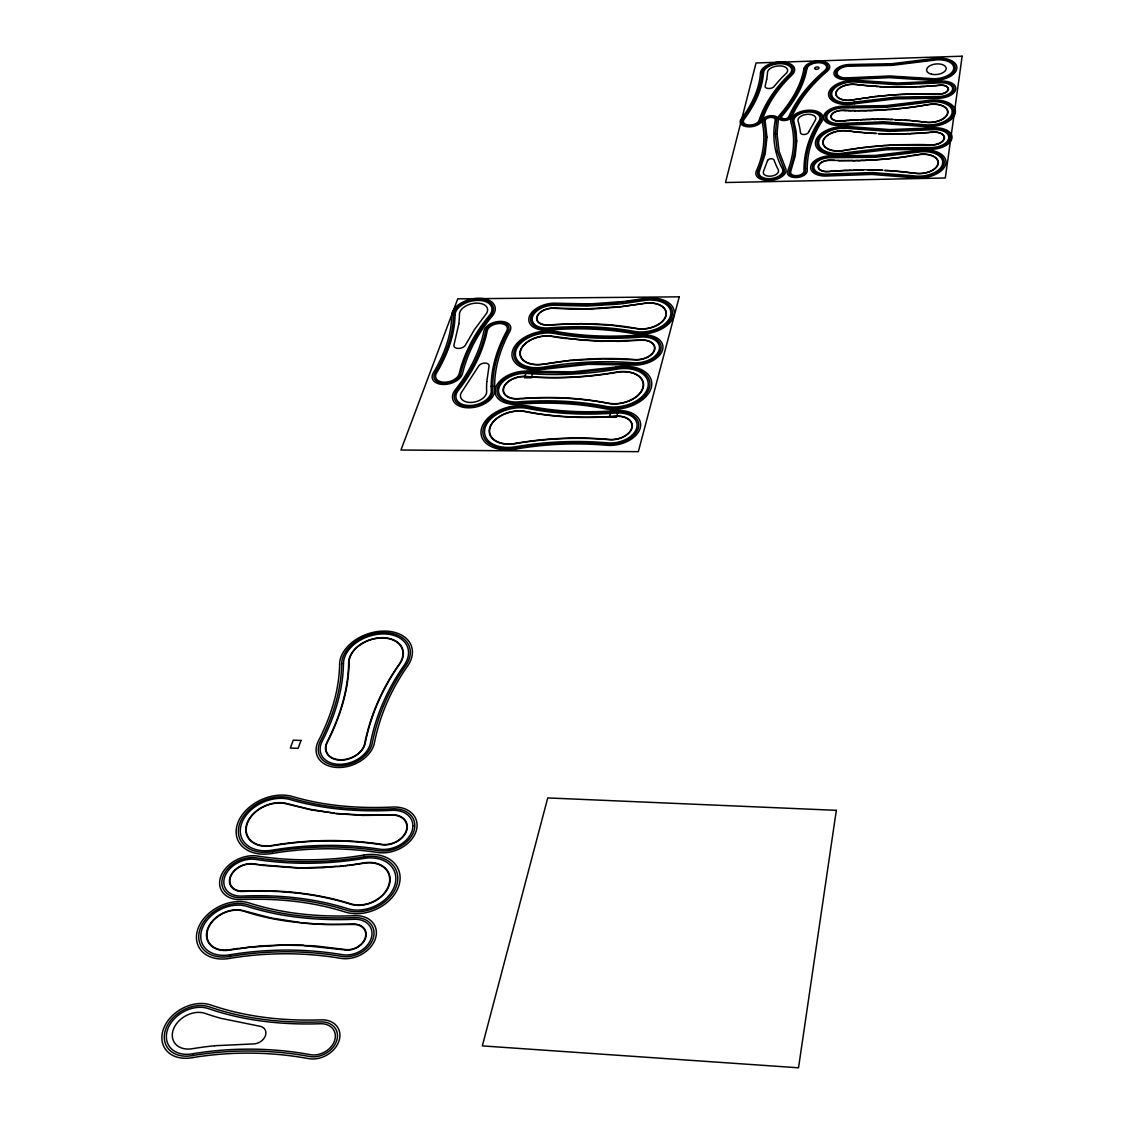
<?xml version="1.0" encoding="UTF-8"?>
<svg xmlns="http://www.w3.org/2000/svg" width="1124" height="1124" viewBox="0 0 1124 1124"><rect width="100%" height="100%" fill="white"/><g stroke="black" fill="none" stroke-linecap="round" stroke-linejoin="round"><path stroke-width="1.5" d="M853.622 99.881L852.723 100.05A14.738 7.994 -7.3 0 1 835.849 92.758A14.738 7.994 -7.3 0 1 855.8 84.356L857.303 84.539M844.981 150.391L843.59 150.63A18.125 10.102 -7.4 0 1 822.909 141.301A18.125 10.102 -7.4 0 1 847.468 130.805L852.54 131.452M544.227 363.895L543.58 364.007A22.41 13.699 -12.7 0 1 520.721 350.407A22.41 13.699 -12.7 0 1 552.418 336.526L561.677 338.085M854.479 99.558L869.386 97.465M642.703 303.522L622.134 306.473M845.627 150.082L851.261 149.366M544.915 364.007C574.603 358.837 604.867 357.179 634.962 359.568A15.315 9.47 -10.9 0 0 646.637 357.446L647.129 357.207A15.315 9.47 -10.9 0 0 654.21 350.098L654.421 349.269A15.315 9.47 -10.9 0 0 652.665 343.719L652.356 343.424A15.315 9.47 -10.9 0 0 640.329 340.221L623.581 341.204M847.074 150.04L843.534 150.447A17.773 9.905 -7.4 0 1 823.246 141.287A17.773 9.905 -7.4 0 1 847.341 131.002L855.603 131.803M847.721 149.731L853.355 149.042M912.772 155.702L918.378 154.761A16.705 9.456 -6.1 0 1 937.95 163.528A16.705 9.456 -6.1 0 1 915.526 173.194L895.421 171.171M922.059 105.768L928.424 104.701A16.27 8.95 -6.1 0 1 947.546 112.878A16.27 8.95 -6.1 0 1 925.755 122.137L913.124 120.928M860.858 98.687L852.68 99.867A14.415 7.812 -7.3 0 1 836.172 92.744A14.415 7.812 -7.3 0 1 855.687 84.539L859.565 84.806M921.146 105.923L911.1 107.37M910.904 155.997L900.577 157.472M851.922 149.056L856.629 148.565M861.729 98.378L869.92 97.395M854.029 148.747L857.57 148.438M238.316 948.375L229.732 949.71A25.135 18.434 -26.8 0 1 208.081 928.846A25.135 18.434 -26.8 0 1 243.936 911.241C279.103 922.888 316.308 925.277 353.105 924.069A16.157 12.28 -24.5 0 1 365.623 937.964A16.157 12.28 -24.5 0 1 344.689 949.878L304.154 945.579M857.176 148.284L867.222 147.216M239.229 948.628L260.164 945.944L286.114 944.82M858.034 148.368L861.785 147.876M869.906 97.212L872.646 97.043M870.44 97.142L873.193 96.973M910.609 107.244L909.457 107.581M910.004 107.511L928.368 104.518A16.607 9.133 -6.1 0 1 947.883 112.878A16.607 9.133 -6.1 0 1 925.642 122.333L921.483 121.814M626.967 301.063L642.97 298.633A29.013 17.619 -10.7 0 1 673.838 315.9A29.013 17.619 -10.7 0 1 633.107 333.561C605.091 328.475 576.415 327.829 548.076 330.063A21.609 12.982 -12.4 0 1 529.249 316.813A21.609 12.982 -12.4 0 1 556.787 303.227L589.959 303.916L623.651 301.471M900.057 157.346L897.191 157.894M349.171 865.41L363.979 863.232A26.639 19.937 -22.9 0 1 388.735 885.234A26.639 19.937 -22.9 0 1 350.632 903.794C316.013 892.892 279.356 889.491 243.206 891.079A17.324 12.547 -25.3 0 1 230.645 876.734A17.324 12.547 -25.3 0 1 253.209 864.216L298.422 867.756M909.499 107.384L908.361 107.721M862.038 147.637L867.925 147.132M898.891 157.683L918.308 154.564A17.057 9.652 -6.1 0 1 938.301 163.528A17.057 9.652 -6.1 0 1 915.4 173.391L906.871 172.295M626.012 301.19L624.593 301.358M908.937 107.454L905.621 108.045M873.165 96.79L877.704 96.271M907.827 107.595L903.26 108.311M898.357 157.557L892.526 158.428M624.593 303.438L643.265 300.656A25.571 15.525 -10.7 0 1 670.48 315.872A25.571 15.525 -10.7 0 1 634.596 331.454C606.201 326.311 577.118 325.651 548.386 327.913A18.195 10.931 -12.4 0 1 532.523 316.771A18.195 10.931 -12.4 0 1 555.734 305.321L586.939 306.079L618.818 304.098M873.713 96.734L875.905 96.467M347.962 865.199L339.308 866.506M623.637 303.55L619.788 303.986M896.643 157.767L886.344 159.046M345.461 865.859L363.979 862.867A27.117 20.288 -22.9 0 1 389.171 885.262A27.117 20.288 -22.9 0 1 350.393 904.16C315.816 893.271 279.216 889.871 243.107 891.458A17.801 12.884 -25.3 0 1 230.209 876.706A17.801 12.884 -25.3 0 1 253.392 863.85L258.45 864.609M876.523 96.58L879.488 96.074M903.935 108.045L902.67 108.382M621.151 306.585L587.402 308.847L554.343 308.088A13.699 8.233 -12.4 0 0 536.865 316.701A13.699 8.233 -12.4 0 0 548.807 325.103C578.115 322.813 607.719 323.066 636.718 328.433A20.654 12.533 -10.7 0 0 665.689 315.844A20.654 12.533 -10.7 0 0 643.715 303.564L618.903 307.063L594.441 308.861M868.206 146.907L882.242 145.811M867.644 146.977L878.406 146.106M344.281 865.62L337.453 866.688M878.308 96.383L881.286 95.877M902.825 108.171L896.657 108.986M251.172 946.787L229.703 950.089A25.613 18.785 -26.8 0 1 207.645 928.831A25.613 18.785 -26.8 0 1 244.189 910.89L271.179 917.999L300.024 922.481M901.462 108.508L900.254 108.635M892.063 158.273L885.726 159.102M880.106 96.186L883.085 95.695M251.917 947.096L287.21 944.82L303.438 945.144M881.904 96.004L884.883 95.526M899.874 108.48L896.053 109.042M570.753 360.312L543.594 364.246A22.789 13.924 -12.7 0 1 520.37 350.407A22.789 13.924 -12.7 0 1 552.587 336.301L583.117 340.249L616.121 341.176M883.689 95.821L888.227 95.231M571.399 360.481L602.871 358.781L634.849 359.806A15.694 9.695 -10.9 0 0 654.66 349.845A15.694 9.695 -10.9 0 0 640.357 339.996L601.228 341.373L562.351 338.183M338.113 866.253L322.012 867.77L300.038 868.149M896.179 108.845L889.941 109.562M885.487 95.652L890.292 95.062M841.286 120.9L840.569 121.153A9.779 5.367 -7.4 0 1 830.889 116.011A9.779 5.367 -7.4 0 1 842.747 110.278M885.108 159.158L886.007 158.877M894.76 109.169L890.63 109.506M841.286 121.083L844.152 120.647M885.248 158.948L869.569 160.24M336.273 866.435L298.858 868.135L259.869 865.185M841.988 121.027L847.735 120.366M931.15 132.407L932.611 132.281A11.226 6.252 -6 0 1 944.104 138.266A11.226 6.252 -6 0 1 930.742 144.856L925.895 144.673M884.49 159.215L874.613 159.959M828.824 171.565L833.235 171.003M935.477 85.705L939.931 85.312A7.98 4.327 -6 0 1 948.122 89.4A7.98 4.327 -6 0 1 938.638 94.009L934.985 94.093M930.419 132.281L921.68 133.124M934.578 85.789L939.917 85.129A8.318 4.51 -6 0 1 948.459 89.4A8.318 4.51 -6 0 1 938.568 94.205L935.589 94.107M888.915 95.357L893.721 94.795M879.052 145.867L888.958 145.361M934.831 85.579L929.253 86.183M844.855 120.788L850.601 120.17M933.819 85.663L926.583 86.365M927.511 132.716L932.597 132.084A11.563 6.449 -6 0 1 944.455 138.252A11.563 6.449 -6 0 1 930.672 145.052L890.447 145.08M832.505 171.059L828.079 171.635A10.046 5.676 -7.6 0 1 818.202 166.141A10.046 5.676 -7.6 0 1 830.397 160.156L834.514 160.31M890.967 95.189L897.177 94.571M890.194 109.351L880.204 110.194M889.379 109.421L875.259 110.433M926.78 132.576L917.943 133.363M833.235 171.213L836.916 170.736M833.966 171.157L845.979 170.216M848.437 120.507L853.214 119.987M882.958 145.558L889.899 145.305M521.255 398.416L518.515 398.613A17.071 10.608 -13.3 0 1 503.861 387.639A17.071 10.608 -13.3 0 1 525.723 376.666C556.113 379.055 586.784 377.552 616.809 372.325A24.686 15.511 -11.5 0 1 642.788 387.766A24.686 15.511 -11.5 0 1 608.028 403.123C578.607 397.46 548.287 396.126 518.473 398.865A17.45 10.847 -13.3 0 1 503.496 387.654A17.45 10.847 -13.3 0 1 525.849 376.428C556.183 378.802 586.798 377.313 616.781 372.086A25.065 15.75 -11.5 0 1 643.153 387.78A25.065 15.75 -11.5 0 1 607.873 403.361C579.619 397.812 550.62 396.73 521.929 398.613M894.395 94.936L899.298 94.444M928.747 86.028L922.818 86.576M851.304 120.31L853.819 119.959M837.633 170.89L863.429 169.977M920.963 132.983L915.526 133.489M925.698 86.422L923.394 86.548M897.865 94.711L901.42 94.318M853.804 120.142L858.581 119.692M874.051 159.791L868.838 160.282M854.395 120.113L859.172 119.664M899.987 94.585L903.541 94.219M917.339 133.194L913.11 133.601M889.604 145.122L896.446 144.996M922.481 86.422L921.09 86.674M923.085 86.379L921.666 86.646M920.514 86.703L921.287 86.478M902.108 94.472L911.901 93.91M879.558 110.04L871.1 110.574M920.696 86.506L918.8 86.787M914.936 133.32L909.583 133.756M869.007 160.072L863.766 160.493M920.092 86.534L918.224 86.801M859.748 119.818L863.822 119.467M868.178 160.114L863.035 160.521M904.23 94.374L913.264 93.868M860.338 119.79L867.784 119.341M846.555 170.398L851.36 170.202M912.519 133.433L909.007 133.77M917.718 86.646L915.793 86.913M917.114 86.674L912.955 87.012M874.753 110.264L870.426 110.602M915.329 86.745L909.414 87.096M897.022 144.771L919.643 144.518M593.486 308.889L572.158 309.1M864.356 119.636L873.137 119.228M909.035 133.573L903.289 133.939M622.893 341.232L616.64 341.401M908.459 133.601L902.712 133.953M863.246 160.325L858.792 160.648M862.431 160.339L858.104 160.662M912.351 86.843L906.59 87.152M869.737 110.616L870.805 110.405M853.102 170.145L858.905 170.019M869.063 110.63L870.018 110.419M912.548 94.079L914.627 93.84M869.231 110.447L865.663 110.714M868.318 119.509L873.769 119.214M868.445 110.461L864.988 110.728M913.91 94.037L915.99 93.812M858.385 160.465L853.917 160.732M908.782 86.927L905.888 87.166M902.741 133.756L898.329 134.009M857.584 160.479L853.228 160.746M915.273 94.009L917.367 93.784M902.179 133.77L893.903 134.037M916.636 93.98L918.73 93.77M865.297 110.531L862.951 110.742M906.113 86.984L891.248 87.11M864.553 110.545L857.795 110.77M905.227 86.998L890.573 87.096M917.999 93.966L920.668 93.756M873.727 119.411L878.181 119.186M859.481 169.808L869.274 169.794M874.36 119.397L878.799 119.186M853.538 160.549L839.08 160.648M919.334 93.952L922.607 93.742M862.333 110.574L855.884 110.77M852.779 160.549L846.695 160.563M897.739 133.826L891.346 134.023M921.273 93.938L930.869 93.812M286.859 945.214L313.933 945.762L344.871 949.485A15.68 11.9 -24.5 0 0 365.174 937.936A15.68 11.9 -24.5 0 0 353.034 924.448L326.466 924.645L301.415 923.029M923.211 93.938L931.459 93.826M878.757 119.369L881.989 119.186M879.375 119.369L884.588 119.214M893.313 133.84L889.393 134.009M582.232 323.6L548.835 324.864A13.333 8.008 -12.4 0 1 537.216 316.701A13.333 8.008 -12.4 0 1 554.23 308.313L571.273 309.086M855.252 110.756L856.418 110.574M854.605 110.756L855.687 110.574M845.936 160.563L837.816 160.62M867.939 169.977L882.284 170.145M582.822 323.838L610.571 325.173L636.563 328.658A21.019 12.757 -10.7 0 0 666.04 315.858A21.019 12.757 -10.7 0 0 643.673 303.354M854.942 110.574L850.292 110.7M882.579 119.383L886.541 119.256M890.756 133.826L884.841 133.911M854.212 110.559L849.112 110.672M869.892 170.005L882.86 170.174M888.803 133.798L882.242 133.84M885.178 119.425L889.126 119.313M920.331 144.532L925.192 144.645M931.403 94.009L934.451 93.882M932.007 94.023L935.056 93.896M850.109 110.503L848.522 110.658M887.117 119.453L892.779 119.425M890.84 86.913L888.578 87.04M847.946 110.644L848.761 110.475M848.086 110.461L845.599 110.574M884.251 133.7L878.757 133.714M838.644 160.437L830.327 160.353A9.695 5.479 -7.6 0 0 818.539 166.127A9.695 5.479 -7.6 0 0 828.093 171.438M889.927 86.885L880.471 86.717M847.426 110.433L845.009 110.559M889.716 119.523L893.355 119.453M888.129 86.843L879.488 86.66M844.419 110.531L845.417 110.377M844.742 110.363L843.253 110.489M881.666 133.63L878.181 133.7M844.082 110.335L842.663 110.475A9.442 5.184 -7.4 0 0 831.226 115.997A9.442 5.184 -7.4 0 0 840.569 120.971M894.423 119.678L901.827 119.861M894.985 119.706L902.389 119.889M876.565 133.419L870.327 133.278M875.989 133.391L867.04 133.054M884.532 170.455L894.381 170.876M880.317 86.52L878.996 86.632M885.122 170.483L894.943 170.932M878.603 86.422L876.565 86.492M878.041 86.393L876.074 86.464M875.821 86.253L871.592 85.958M876.341 86.281L864.82 85.55M903.401 120.156L910.061 120.451M869.864 133.039L866.492 133.011M903.963 120.198L911.114 120.549M866.59 132.815L863.78 132.787M866.042 132.773L856.516 132.098M894.859 171.129L905.902 171.972M870.018 85.831L860.225 85.073M911.016 120.732L912.168 120.633M862.839 132.506L853.439 131.761M912.07 120.83L920.556 121.504M864.103 85.298L857.949 84.806M335.893 813.636L362.771 815.42L391.138 815.083A18.968 13.994 -21.2 0 1 403.249 818.792L403.642 819.157A18.968 13.994 -21.2 0 1 406.396 830.074L405.975 831.353A18.968 13.994 -21.2 0 1 399.399 839.628L398.879 840.007A18.968 13.994 -21.2 0 1 381.64 844.335C345.391 838.855 308.285 839.361 272.149 845.459A27.931 20.007 -23.6 0 1 247.392 823.316A27.931 20.007 -23.6 0 1 287.365 804.082L312.008 810.081L334.474 813.102M332.212 813.214L363.15 815.069L391.208 814.731A19.431 14.345 -21.2 0 1 406.663 830.678A19.431 14.345 -21.2 0 1 381.472 844.686C345.279 839.235 308.215 839.712 272.134 845.81A28.395 20.33 -23.6 0 1 246.971 823.302A28.395 20.33 -23.6 0 1 287.603 803.758L308.974 809.097L330.962 812.694M412.873 825.831L412.859 826.407A25.164 18.574 -21.2 0 1 385.49 849.365L384.647 849.407A25.164 18.574 -21.2 0 1 379.392 849.126C343.832 843.745 307.414 844.208 271.952 850.194A34.099 24.419 -23.6 0 1 241.73 823.161A34.099 24.419 -23.6 0 1 290.498 799.656C323.333 809.35 357.924 811.978 391.995 810.348A25.164 18.574 -21.2 0 1 397.179 810.559L397.966 810.685A25.164 18.574 -21.2 0 1 412.873 825.831M805.501 168.853L805.515 170.918A8.29 4.693 -8 0 1 796.396 176.552A8.29 4.693 -8 0 1 789.259 171.466C795.328 155.885 797.45 138.252 792.532 122.052A14.654 8.051 -7.9 0 1 808.409 111.164A14.654 8.051 -7.9 0 1 820.478 120.985C811.205 135.133 805.501 151.838 805.501 168.853M807.229 168.684L807.243 170.75A10.032 5.676 -8 0 1 796.214 177.55A10.032 5.676 -8 0 1 787.573 171.41C793.614 155.941 795.75 138.463 790.875 122.361A16.34 8.992 -7.9 0 1 808.592 110.222A16.34 8.992 -7.9 0 1 822.051 121.167C812.849 135.231 807.215 151.81 807.229 168.684M494.616 385.841L494.686 390.267A21.539 13.333 -14.2 0 1 468.385 407.815A21.539 13.333 -14.2 0 1 455.262 389.859C468.891 372.606 479.541 352.599 483.938 330.92A13.727 8.247 -13.4 0 1 500.531 321.394A13.727 8.247 -13.4 0 1 509.973 331.032C500.84 347.808 494.715 366.607 494.616 385.841M766.99 137.269L765.135 154.086L759.431 171.115A12.013 6.8 -8.4 0 0 771.036 178.59A12.013 6.8 -8.4 0 0 782.388 168.712C774.45 153.96 772.019 136.468 775.251 120.057A5.1 2.796 -8.5 0 0 770.179 117.458A5.1 2.796 -8.5 0 0 765.191 121.139L766.99 137.269M775.335 134.051L777.401 151.585L783.821 168.333A13.516 7.643 -8.4 0 1 771.05 179.447A13.516 7.643 -8.4 0 1 757.998 171.045C765.051 155.646 767.58 137.985 763.758 121.392A6.561 3.597 -8.5 0 1 770.165 116.657A6.561 3.597 -8.5 0 1 776.698 120.001L775.335 134.051M777.021 133.77L779.157 151.557L785.479 167.898A15.244 8.627 -8.4 0 1 771.064 180.444A15.244 8.627 -8.4 0 1 756.34 170.946C763.365 155.688 765.865 138.14 762.1 121.673A8.247 4.524 -8.5 0 1 770.165 115.73A8.247 4.524 -8.5 0 1 778.356 119.931L777.021 133.77M796.733 140.978L795.23 155.983L790.706 171.522A6.786 3.85 -8 0 0 796.565 175.667A6.786 3.85 -8 0 0 804.011 171.073C803.59 153.257 809.378 135.639 819.115 120.816A13.179 7.25 -7.9 0 0 808.254 111.979A13.179 7.25 -7.9 0 0 793.966 121.785L796.031 131.115L796.733 140.978M491.16 386.347L491.23 390.843A18.012 11.142 -14.2 0 1 469.228 405.497A18.012 11.142 -14.2 0 1 458.241 390.492C472.052 372.985 482.842 352.683 487.268 330.695A10.313 6.196 -13.4 0 1 499.73 323.515A10.313 6.196 -13.4 0 1 506.812 330.765C497.539 347.78 491.286 366.846 491.16 386.347M492.762 386.122L492.832 390.576A19.642 12.153 -14.2 0 1 468.834 406.579A19.642 12.153 -14.2 0 1 456.85 390.197C470.577 372.803 481.311 352.641 485.723 330.807A11.9 7.151 -13.4 0 1 500.096 322.532A11.9 7.151 -13.4 0 1 508.287 330.892C499.07 347.794 492.874 366.733 492.762 386.122M349.044 662.542C348.735 690.375 339.912 717.477 327.421 742.135A20.162 14.261 -20.7 0 0 340.08 759.768A20.162 14.261 -20.7 0 0 364.696 743.54C370.358 714.962 382.483 687.79 399.287 664.031A27.721 19.052 -18.7 0 0 383.115 637.996A27.721 19.052 -18.7 0 0 349.044 662.542M348.623 662.612C348.314 690.403 339.49 717.463 327.028 742.079A20.597 14.57 -20.7 0 0 339.968 760.119A20.597 14.57 -20.7 0 0 365.131 743.526C370.765 714.976 382.877 687.846 399.652 664.115A28.156 19.347 -18.7 0 0 383.228 637.701A28.156 19.347 -18.7 0 0 348.623 662.612M343.48 663.497C343.115 690.754 334.404 717.295 322.124 741.404A26.105 18.476 -20.7 0 0 338.521 764.292A26.105 18.476 -20.7 0 0 370.4 743.245C375.88 715.229 387.696 688.591 404.134 665.296A33.439 22.986 -18.7 0 0 384.591 633.936A33.439 22.986 -18.7 0 0 343.48 663.497M453.52 315.099C453.253 335.753 445.441 355.563 434.988 373.098A13.741 8.388 -14.5 0 0 443.727 383.256A13.741 8.388 -14.5 0 0 460.728 373.674C465.842 352.276 476.702 332.507 490.767 315.675A20.372 12.083 -13.7 0 0 478.838 299.406A20.372 12.083 -13.7 0 0 453.52 315.099M455.051 314.861C454.798 335.655 446.959 355.591 436.449 373.252A12.125 7.404 -14.5 0 0 444.163 382.216A12.125 7.404 -14.5 0 0 459.154 373.772C464.324 352.219 475.269 332.339 489.432 315.394A18.813 11.156 -13.7 0 0 478.431 300.375A18.813 11.156 -13.7 0 0 455.051 314.861M341.682 663.806C341.289 690.881 332.62 717.224 320.41 741.18A28.044 19.839 -20.7 0 0 338.015 765.767A28.044 19.839 -20.7 0 0 372.255 743.147C377.678 715.314 389.396 688.843 405.708 665.703A35.294 24.264 -18.7 0 0 385.068 632.615A35.294 24.264 -18.7 0 0 341.682 663.806M451.75 315.38C451.455 335.865 443.699 355.521 433.302 372.929A15.61 9.526 -14.5 0 0 443.235 384.464A15.61 9.526 -14.5 0 0 462.526 373.575C467.584 352.332 478.36 332.718 492.298 315.999A22.185 13.165 -13.7 0 0 479.316 298.296A22.185 13.165 -13.7 0 0 451.75 315.38M339.603 664.158C339.181 691.035 330.554 717.14 318.429 740.899A30.278 21.412 -20.7 0 0 337.425 767.481A30.278 21.412 -20.7 0 0 374.39 743.034C379.757 715.412 391.349 689.153 407.52 666.181A37.443 25.74 -18.7 0 0 385.63 631.098A37.443 25.74 -18.7 0 0 339.603 664.158M486.79 381.668L486.748 382.413A240.199 150.096 -9.4 0 0 486.65 391.602A13.348 8.261 -14.2 0 1 470.338 402.448A13.348 8.261 -14.2 0 1 462.189 391.335L478.964 365.623A5.508 3.372 -13.8 0 1 484.978 363.08A5.508 3.372 -13.8 0 1 489.081 365.707L486.79 381.668M763.519 72.667C762.367 89.906 754.134 105.867 743.962 119.509A7.994 4.384 -8.8 0 0 748.781 125.031A7.994 4.384 -8.8 0 0 758.981 120.563C764.868 102.79 776.038 87.166 789.47 74.282A14.176 7.573 -8.4 0 0 781.742 63.731A14.176 7.573 -8.4 0 0 763.519 72.667M760.498 72.934C759.318 89.934 751.183 105.656 741.138 119.102A11.128 6.112 -8.8 0 0 747.853 126.801A11.128 6.112 -8.8 0 0 762.03 120.577C767.804 103.043 778.82 87.616 792.055 74.901A17.239 9.203 -8.4 0 0 782.641 62.087A17.239 9.203 -8.4 0 0 760.498 72.934M762.114 72.793C760.948 89.92 752.771 105.768 742.655 119.327A9.456 5.184 -8.8 0 0 748.345 125.86A9.456 5.184 -8.8 0 0 760.386 120.563C766.231 102.916 777.33 87.363 790.664 74.577A15.595 8.318 -8.4 0 0 782.164 62.972A15.595 8.318 -8.4 0 0 762.114 72.793M458.817 323.909L453.956 345.082A6.084 3.667 -14.1 0 0 458.269 348.454A6.084 3.667 -14.1 0 0 465.322 345.293L474.412 329.641L485.652 314.594A14.345 8.514 -13.7 0 0 477.264 303.115A14.345 8.514 -13.7 0 0 459.435 314.186A228.593 132.562 -17.5 0 1 458.817 323.909M962.144 56.2L945.312 177.985L725.5 182.524L756.059 62.958L962.144 56.2M836.326 810.334L798.518 1067.8L482.322 1045.896L547.739 797.928L836.326 810.334M805.529 68.676C802.381 86.534 792.336 102.368 780.66 115.884A5.1 2.796 -8.3 0 0 783.302 119.566A5.1 2.796 -8.3 0 0 790.046 116.966C798.04 98.954 811.008 83.499 825.971 70.84A11.395 6.084 -7.8 0 0 820.787 62.045A11.395 6.084 -7.8 0 0 805.529 68.676M806.948 68.606C803.772 86.576 793.684 102.523 781.939 116.137A3.639 1.995 -8.3 0 0 783.821 118.765A3.639 1.995 -8.3 0 0 788.641 116.896C796.691 98.772 809.758 83.232 824.819 70.503A9.976 5.325 -7.8 0 0 820.295 62.804A9.976 5.325 -7.8 0 0 806.948 68.606M766.694 79.256L765.135 86.197A4.707 2.529 -8.5 0 0 768.394 88.501A4.707 2.529 -8.5 0 0 773.846 86.759L778.679 81.083A221.47 122.375 -5.5 0 1 786.083 73.467A10.144 5.409 -8.4 0 0 780.548 65.923A10.144 5.409 -8.4 0 0 767.509 72.315A204.793 108.677 -11.4 0 1 766.694 79.256M803.913 68.761C800.766 86.478 790.79 102.186 779.185 115.603A6.786 3.723 -8.3 0 0 782.697 120.493A6.786 3.723 -8.3 0 0 791.661 117.037C799.586 99.151 812.441 83.808 827.306 71.234A13.038 6.955 -7.8 0 0 821.363 61.16A13.038 6.955 -7.8 0 0 803.913 68.761M679.247 296.834L638.348 451.665L400.959 450.036L457.749 298.844L679.247 296.834M618.214 410.92L616.43 417.313L609.348 417.285L611.147 410.906L618.214 410.92M767.608 160.423L763.519 171.326A7.742 4.384 -8.4 0 0 770.994 176.145A7.742 4.384 -8.4 0 0 778.314 169.78A225.292 124.202 -5.2 0 1 774.085 160.212L773.958 159.875A3.33 1.869 -8.5 0 0 770.741 158.765A3.33 1.869 -8.5 0 0 767.608 160.423M533.38 371.454L531.315 377.804L524.486 377.804L526.58 371.468L533.38 371.454M301.035 740.449L298.099 748.345L290.329 748.05L293.294 740.154L301.035 740.449M808.844 131.606L808.507 132.309A4.103 2.276 -8 0 1 804.11 134.515A4.103 2.276 -8 0 1 800.457 132.618L800.176 130.525A216.454 120.142 -11.3 0 0 798.054 121.013A9.02 4.96 -7.9 0 1 807.819 114.297A9.02 4.96 -7.9 0 1 815.237 120.352L808.844 131.606M657.947 352.627L657.737 352.936A20.316 12.547 -10.9 0 1 638.615 362.701L637.912 362.757A20.316 12.547 -10.9 0 1 633.514 362.757C603.602 360.495 573.409 361.928 543.861 367.084A27.369 16.72 -12.7 0 1 515.958 350.477A27.369 16.72 -12.7 0 1 554.638 333.533C582.963 338.731 611.976 339.336 640.638 337.116A20.316 12.547 -10.9 0 1 644.993 337.074L645.654 337.13A20.316 12.547 -10.9 0 1 657.947 352.627M932.611 58.701L892.02 63.703L850.798 64.489A13.853 7.418 -7.4 0 0 834.05 72.484A13.853 7.418 -7.4 0 0 847.777 79.509L889.435 77.668L929.281 80.211A20.569 11.015 -6.1 0 0 956.819 68.662A20.569 11.015 -6.1 0 0 932.611 58.701M932.92 59.558L891.978 64.602L850.432 65.389A12.195 6.533 -7.4 0 0 835.68 72.428A12.195 6.533 -7.4 0 0 847.763 78.61L889.997 76.755L929.857 79.298A18.897 10.116 -6.1 0 0 955.147 68.704A18.897 10.116 -6.1 0 0 932.92 59.558M933.187 60.289L891.936 65.375L850.109 66.161A10.762 5.76 -7.4 0 0 837.099 72.372A10.762 5.76 -7.4 0 0 847.763 77.823L889.955 75.954L930.363 78.525A17.436 9.343 -6.1 0 0 953.7 68.733A17.436 9.343 -6.1 0 0 933.187 60.289M854.268 102.087L853.383 102.242A18.883 10.228 -7.3 0 1 831.774 92.913A18.883 10.228 -7.3 0 1 857.317 82.136L896.952 84.721L939.776 82.881A12.505 6.786 -6 0 1 952.618 89.288A12.505 6.786 -6 0 1 937.739 96.509L895.659 97.128L854.268 102.087M854.619 102.832L853.608 103.015A20.33 11.015 -7.3 0 1 830.341 92.955A20.33 11.015 -7.3 0 1 857.837 81.364L897.191 83.921L939.72 82.094A13.98 7.587 -6 0 1 954.093 89.26A13.98 7.587 -6 0 1 937.458 97.324L895.477 97.943L854.619 102.832M854.746 103.745L853.875 103.9A22.002 11.928 -7.3 0 1 828.683 93.025A22.002 11.928 -7.3 0 1 858.455 80.478L897.472 83.007L939.664 81.181A15.68 8.5 -6 0 1 955.779 89.218A15.68 8.5 -6 0 1 937.121 98.266L895.561 98.87L854.746 103.745M927.328 101.525L886.429 106.513L844.012 107.145A15.427 8.486 -7.4 0 0 825.311 116.194A15.427 8.486 -7.4 0 0 840.583 124.3L883.562 122.614L923.647 125.481A22.34 12.28 -6.1 0 0 953.588 112.765A22.34 12.28 -6.1 0 0 927.328 101.525M927.019 100.626L886.288 105.586L844.391 106.218A17.127 9.414 -7.4 0 0 823.639 116.25A17.127 9.414 -7.4 0 0 840.583 125.256L883.267 123.57L923.043 126.422A24.068 13.235 -6.1 0 0 955.302 112.737A24.068 13.235 -6.1 0 0 927.019 100.626M927.609 102.298L886.204 107.328L843.688 107.96A13.966 7.671 -7.4 0 0 826.758 116.151A13.966 7.671 -7.4 0 0 840.569 123.485L883.815 121.771L924.167 124.666A20.85 11.465 -6.1 0 0 952.112 112.793A20.85 11.465 -6.1 0 0 927.609 102.298M844.925 152.836L844.25 152.962A22.368 12.476 -7.4 0 1 818.722 141.441A22.368 12.476 -7.4 0 1 849.027 128.487L889.506 131.396L932.456 129.71A15.862 8.851 -6 0 1 948.726 138.168A15.862 8.851 -6 0 1 929.815 147.497L886.92 147.89L844.925 152.836M845.389 153.623L844.475 153.777A23.857 13.305 -7.4 0 1 817.246 141.498A23.857 13.305 -7.4 0 1 849.575 127.672L889.899 130.553L932.414 128.881A17.38 9.695 -6 0 1 950.23 138.14A17.38 9.695 -6 0 1 929.506 148.354L887.496 148.705L845.389 153.623M845.417 154.606L844.756 154.719A25.571 14.261 -7.4 0 1 815.56 141.554A25.571 14.261 -7.4 0 1 850.194 126.731L890.039 129.583L932.358 127.911A19.122 10.664 -6 0 1 951.972 138.112A19.122 10.664 -6 0 1 929.169 149.337L886.822 149.731L845.417 154.606M916.959 150.447L875.118 155.435L832.125 155.857A17.591 9.947 -7.6 0 0 810.755 166.338A17.591 9.947 -7.6 0 0 828.065 175.962L871.901 174.445L912.716 177.704A24.714 13.994 -6.1 0 0 945.916 163.43A24.714 13.994 -6.1 0 0 916.959 150.447M917.268 151.403L875.259 156.419L831.718 156.84A15.848 8.964 -7.6 0 0 812.469 166.296A15.848 8.964 -7.6 0 0 828.079 174.965L872.196 173.433L913.334 176.707A22.944 12.982 -6.1 0 0 944.16 163.444A22.944 12.982 -6.1 0 0 917.268 151.403M917.535 152.218L875.02 157.29L831.381 157.697A14.331 8.107 -7.6 0 0 813.959 166.254A14.331 8.107 -7.6 0 0 828.079 174.094L872.463 172.548L913.868 175.85A21.412 12.125 -6.1 0 0 942.643 163.458A21.412 12.125 -6.1 0 0 917.535 152.218M643.125 299.715L599.837 304.646L556.225 304.351A19.782 11.886 -12.4 0 0 531.006 316.785A19.782 11.886 -12.4 0 0 548.245 328.911C576.781 326.663 605.681 327.323 633.908 332.423A27.159 16.495 -10.7 0 0 672.04 315.886A27.159 16.495 -10.7 0 0 643.125 299.715M544.592 367.984L543.96 368.096A28.971 17.703 -12.7 0 1 514.413 350.505A28.971 17.703 -12.7 0 1 555.354 332.563C583.482 337.72 612.285 338.296 640.75 336.104A21.946 13.558 -10.9 0 1 660.743 349.873A21.946 13.558 -10.9 0 1 633.037 363.797L588.695 363.164L544.592 367.984M544.69 369.136L544.058 369.248A30.84 18.841 -12.7 0 1 512.614 350.548A30.84 18.841 -12.7 0 1 556.183 331.44C584.073 336.554 612.65 337.116 640.863 334.938A23.815 14.71 -10.9 0 1 662.57 349.887A23.815 14.71 -10.9 0 1 632.489 365.005L588.456 364.359L544.69 369.136M616.261 368.194L572.2 373.07L527.859 372.423A23.759 14.752 -13.3 0 0 497.454 387.71A23.759 14.752 -13.3 0 0 517.841 402.968C546.938 400.804 576.387 401.732 605.063 407.394A31.43 19.754 -11.5 0 0 649.349 387.878A31.43 19.754 -11.5 0 0 616.261 368.194M616.402 369.206C587.037 374.32 557.04 375.781 527.339 373.463A22.115 13.741 -13.3 0 0 499.028 387.682A22.115 13.741 -13.3 0 0 518.009 401.9C547.29 399.723 576.935 400.65 605.794 406.34A29.772 18.715 -11.5 0 0 647.733 387.85A29.772 18.715 -11.5 0 0 616.402 369.206M616.107 367.028L572.439 371.861L528.463 371.229A25.641 15.933 -13.3 0 0 495.642 387.724A25.641 15.933 -13.3 0 0 517.644 404.204C546.517 402.055 575.769 402.982 604.22 408.602A33.327 20.963 -11.5 0 0 651.203 387.906A33.327 20.963 -11.5 0 0 616.107 367.028M516.464 443.207L515.27 443.418A24.939 15.792 -13.7 0 1 490.148 427.457A24.939 15.792 -13.7 0 1 525.526 411.693C555.172 417.65 585.674 418.564 615.797 416.386A17.591 11.282 -11.7 0 1 631.632 428.005A17.591 11.282 -11.7 0 1 609.348 439.428C578.396 436.744 547.093 437.995 516.464 443.207M515.972 443.544L515.284 443.671A25.332 16.045 -13.7 0 1 489.783 427.471A25.332 16.045 -13.7 0 1 525.695 411.454C555.298 417.397 585.759 418.297 615.812 416.133A17.97 11.521 -11.7 0 1 632.011 428.005A17.97 11.521 -11.7 0 1 609.236 439.695C578.158 436.983 546.714 438.276 515.972 443.544M516.183 446.635L515.523 446.748A30.095 19.052 -13.7 0 1 485.217 427.513A30.095 19.052 -13.7 0 1 527.859 408.476C556.872 414.278 586.7 415.163 616.149 413.014A22.775 14.612 -11.7 0 1 636.676 428.075A22.775 14.612 -11.7 0 1 607.803 442.87C577.272 440.201 546.39 441.451 516.183 446.635M516.478 447.689L515.593 447.83A31.767 20.106 -13.7 0 1 483.615 427.527A31.767 20.106 -13.7 0 1 528.617 407.436C557.42 413.196 587.037 414.053 616.275 411.932A24.461 15.694 -11.7 0 1 638.32 428.089A24.461 15.694 -11.7 0 1 607.297 443.994C577.034 441.339 546.433 442.561 516.478 447.689M516.352 448.982L515.691 449.094A33.692 21.328 -13.7 0 1 481.774 427.556A33.692 21.328 -13.7 0 1 529.488 406.228C558.052 411.932 587.416 412.789 616.402 410.667A26.414 16.944 -11.7 0 1 640.216 428.132A26.414 16.944 -11.7 0 1 606.721 445.287C576.598 442.645 546.152 443.868 516.352 448.982M272.668 851.599L271.882 851.739A36.108 25.866 -23.6 0 1 239.876 823.119A36.108 25.866 -23.6 0 1 291.523 798.223C324.119 807.833 358.444 810.432 392.276 808.816A27.173 20.049 -21.2 0 1 413.913 831.114A27.173 20.049 -21.2 0 1 378.662 850.699C343.579 845.374 307.667 845.782 272.668 851.599M272.584 853.383L271.811 853.509A38.413 27.524 -23.6 0 1 237.754 823.063A38.413 27.524 -23.6 0 1 292.704 796.579C325.019 806.091 359.062 808.648 392.599 807.046A29.491 21.763 -21.2 0 1 416.091 831.254A29.491 21.763 -21.2 0 1 377.819 852.498C342.989 847.215 307.33 847.594 272.584 853.383M363.993 855.041C328.812 860.956 292.676 861.504 257.396 856.052A28.072 20.344 -25.3 0 0 220.852 876.341A28.072 20.344 -25.3 0 0 241.182 899.593C276.195 898.09 311.685 901.392 345.18 912.014A37.429 28.002 -22.9 0 0 398.767 885.979A37.429 28.002 -22.9 0 0 363.993 855.041M363.993 856.853C328.503 862.811 292.057 863.358 256.469 857.851A25.697 18.616 -25.3 0 0 223.002 876.425A25.697 18.616 -25.3 0 0 241.632 897.711C276.897 896.179 312.641 899.509 346.389 910.187A35.055 26.231 -22.9 0 0 396.547 885.81A35.055 26.231 -22.9 0 0 363.993 856.853M363.993 858.413C328.236 864.412 291.523 864.96 255.668 859.41A23.646 17.127 -25.3 0 0 224.884 876.495A23.646 17.127 -25.3 0 0 242.011 896.081C277.502 894.535 313.47 897.893 347.428 908.614A32.989 24.686 -22.9 0 0 394.636 885.67A32.989 24.686 -22.9 0 0 363.993 858.413M230.364 954.697L229.437 954.852A31.613 23.197 -26.8 0 1 202.208 928.607A31.613 23.197 -26.8 0 1 247.28 906.45C281.632 917.479 318.078 920.753 354.004 919.291A22.171 16.832 -24.5 0 1 371.201 938.357A22.171 16.832 -24.5 0 1 342.469 954.697C305.447 948.473 267.4 948.6 230.364 954.697M230.575 956.327L229.338 956.524A33.72 24.742 -26.8 0 1 200.297 928.536A33.72 24.742 -26.8 0 1 248.376 904.89C282.475 915.835 318.654 919.067 354.327 917.606A24.278 18.448 -24.5 0 1 373.154 938.498A24.278 18.448 -24.5 0 1 341.682 956.384C304.983 950.216 267.287 950.314 230.575 956.327M230.153 958.308L229.226 958.463A36.151 26.526 -26.8 0 1 198.091 928.466A36.151 26.526 -26.8 0 1 249.626 903.106C283.445 913.938 319.328 917.142 354.692 915.681A26.723 20.288 -24.5 0 1 375.416 938.666A26.723 20.288 -24.5 0 1 340.783 958.351C304.239 952.183 266.697 952.295 230.153 958.308M193.117 1053.68L191.825 1053.89A28.732 21.468 -30.1 0 1 167.771 1029.078A28.732 21.468 -30.1 0 1 208.53 1008.649C244.358 1021.07 282.686 1025.018 320.438 1023.739A18.799 14.598 -28.1 0 1 334.629 1040.557A18.799 14.598 -28.1 0 1 310.365 1054.677C271.727 1047.568 231.881 1047.371 193.117 1053.68M193.173 1055.45L191.698 1055.703A30.938 23.112 -30.1 0 1 165.79 1028.98A30.938 23.112 -30.1 0 1 209.682 1006.978C245.257 1019.285 283.29 1023.205 320.79 1021.913A21.005 16.312 -28.1 0 1 336.666 1040.726A21.005 16.312 -28.1 0 1 309.522 1056.504C271.179 1049.437 231.642 1049.212 193.173 1055.45M192.836 1057.572L191.558 1057.782A33.495 25.023 -30.1 0 1 163.5 1028.867A33.495 25.023 -30.1 0 1 211.003 1005.039C246.297 1017.248 284.021 1021.112 321.197 1019.833A23.562 18.293 -28.1 0 1 338.998 1040.922A23.562 18.293 -28.1 0 1 308.552 1058.611C270.42 1051.572 231.094 1051.361 192.836 1057.572M214.768 1045.727L213.195 1045.896A370.428 292.465 -41.7 0 0 192.19 1048.748A22.438 16.762 -30.1 0 1 173.391 1029.373A22.438 16.762 -30.1 0 1 205.242 1013.426A285.257 206.788 -21.4 0 0 220.978 1018.344L259.082 1026.086A10.833 8.261 -29.2 0 1 265.545 1035.359A10.833 8.261 -29.2 0 1 253.546 1043.915L214.768 1045.727M815.743 69.266A2.192 1.166 -7.8 0 0 818.975 67.904A2.192 1.166 -7.8 0 0 815.673 67.243A2.192 1.166 -7.8 0 0 815.743 69.266M931.557 74.212A9.849 5.283 -6.1 0 0 946.197 68.438A9.849 5.283 -6.1 0 0 931.389 65.052A9.849 5.283 -6.1 0 0 931.557 74.212"/></g></svg>
